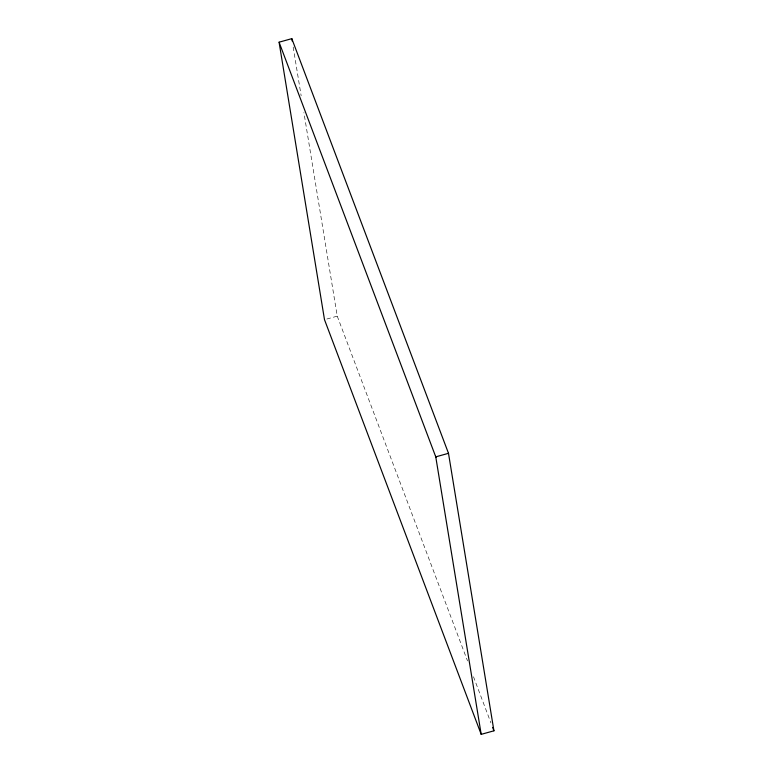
<?xml version="1.0" encoding="UTF-8"?>
<svg xmlns="http://www.w3.org/2000/svg" width="773" height="773" viewBox="0 0 773 773"><rect width="100%" height="100%" fill="white"/><g stroke="black" fill="none" stroke-linecap="round" stroke-linejoin="round"><path stroke-width="0.58" stroke-dasharray="3.87 2.9" d="M326.824 319.036L337.241 316.147L303.895 112.491M337.241 316.147L467.53 660.954M473.491 676.733L490.942 722.929M293.17 46.989L301.161 95.813"/><path stroke-width="1.16" d="M279.072 42.186L291.808 38.65L448.495 453.316L493.928 730.814L481.193 734.35L324.505 319.684L279.072 42.186L435.759 456.853L481.193 734.35M435.759 456.853L448.495 453.316M435.856 457.403L435.547 456.273M492.652 727.432L493.928 730.814M291.808 38.65L292.194 41.037"/></g></svg>
